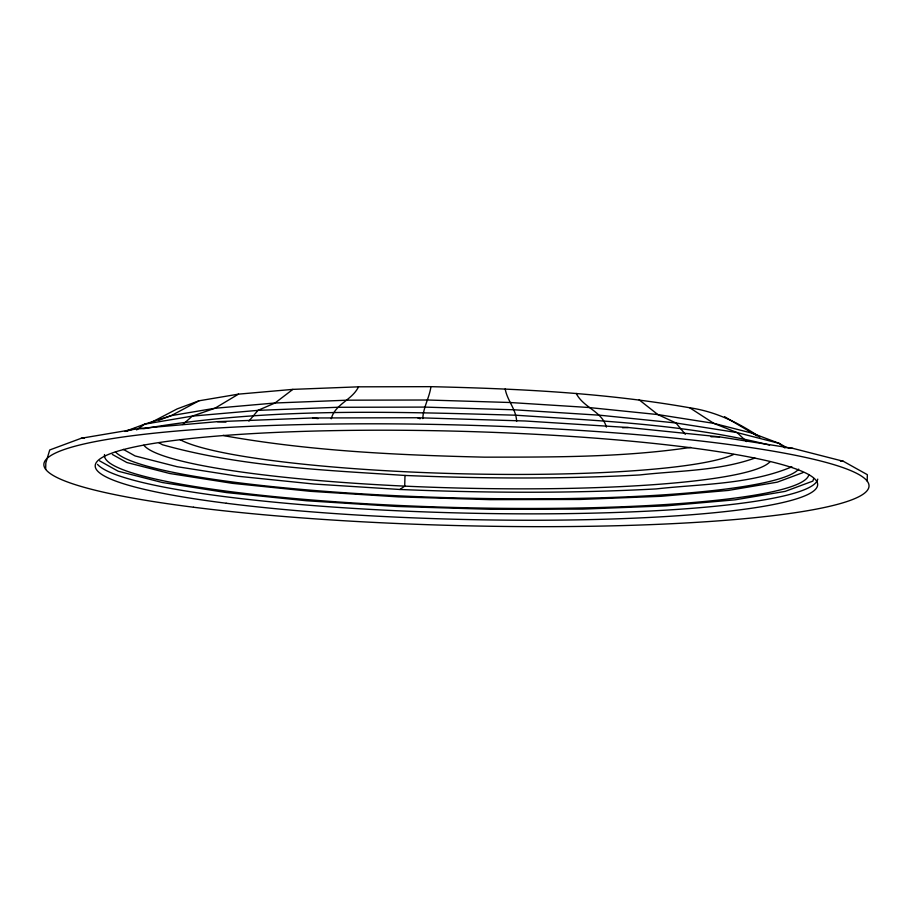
<?xml version="1.0" encoding="UTF-8"?>
<svg xmlns="http://www.w3.org/2000/svg" width="913" height="913" viewBox="0 0 913 913"><rect width="100%" height="100%" fill="white"/><g stroke="black" fill="none" stroke-linecap="round" stroke-linejoin="round"><path stroke-width="1.37" d="M45.65 469.385L45.821 462.994L49.736 449.961L81.371 438.229L138.582 428.574L217.465 421.658L312.645 417.971L417.629 417.743L525.272 420.996L628.235 427.512L719.501 436.836L792.838 448.351L843.27 461.259L867.35 474.68L867.179 481.083M158.816 442.702L162.491 444.757C241.294 466.863 323.773 470.047 404.984 475.456L404.71 486.127L399.894 489.482L314.163 484.05L238.179 476.278L177.111 466.703L135.113 455.952L123.323 449.379M422.776 418.599C423.278 407.369 429.384 397.714 430.947 386.667C517.5 388.698 604.349 392.704 689.749 407.78C716.02 411.672 738.206 422.616 759.993 437.133M813.654 478.56L812.89 481.094L785.191 491.377L735.102 499.822L666.045 505.87L582.711 509.112L490.795 509.306L396.562 506.464L306.414 500.758L226.515 492.586L162.297 482.509L118.154 471.211L99.551 460.837M331.236 418.793C335.105 403.923 352.007 400.271 358.524 386.827L430.947 386.667M248.907 421.121L257.991 410.359L275.03 402.998L292.879 389.372L358.524 386.827M182.76 424.534L192.312 416.111L214.875 408.271L238.476 394.142L292.879 389.372M136.608 429.909L144.676 424.157L171.245 415.632L214.875 408.271L275.03 402.998L347.602 400.179L427.661 400.008L509.739 402.496L588.257 407.46L657.851 414.57L713.783 423.358L752.232 433.196L779.051 443.33L787.314 447.929M238.476 394.142L199.011 400.796L171.245 415.632L158.542 420.345M149.618 423.278L177.179 408.898L199.011 400.796M124.91 431.484L144.676 424.157L192.312 416.111L257.991 410.359L337.239 407.289L424.648 407.095L514.281 409.8L600.012 415.232L675.997 422.993L737.065 432.579L779.051 443.33L785.032 448.009M754.914 458.075C718.154 471.108 678.097 470.606 639.705 474.954C561.529 479.154 483.194 478.674 404.984 475.456M791.891 466.817C749.139 484.712 701.538 483.822 656.185 488.923C570.819 493.511 485.294 492.986 399.894 489.482M802.949 472.626L777.225 482.167L728.391 490.418L661.046 496.307L579.801 499.468L490.167 499.662L398.285 496.877L310.386 491.32L232.473 483.354L169.864 473.527L126.816 462.503L112.299 454.423M126.177 431.381L135.341 428.402M143.592 428.733C266.231 407.381 391.643 411.706 515.56 415.198C600.503 420.95 686.656 424.146 769.533 445.088M690.764 447.393C622.632 457.516 553.415 457.071 484.677 457.162C398.136 455.131 311.276 451.113 225.876 436.037L223.206 435.353M622.563 427.741L628.235 427.512M81.371 438.229L84.213 438.194M710.987 436.768L719.501 436.836M138.582 428.574L142.839 428.654M788.661 448.18L792.838 448.351M217.465 421.658L226.002 422.126M840.451 461.065L843.27 461.259M312.645 417.971L318.192 418.599M417.629 417.743L420.117 418.782M757.139 435.923L724.534 416.682M689.749 407.78L713.783 423.358L737.065 432.579L746.64 441.584M639.157 399.837L657.851 414.57L675.997 422.993L685.298 434.314M576.206 393.4C583.453 407.78 602.021 411.17 606.392 427.113M505.186 388.915C507.194 400.636 516.302 409.355 516.621 421.441M817.74 479.108A361.365 44.041 1.5 0 1 472.489 513.254A361.365 44.041 1.5 0 1 97.52 464.397M808.85 474.589A352.35 42.945 1.5 0 1 449.048 507.32A352.35 42.945 1.5 0 1 104.538 454.548M798.681 469.122A343.665 41.884 1.5 0 1 458.246 497.973A343.665 41.884 1.5 0 1 115.437 451.821M770.081 461.624A314.745 38.357 1.5 0 1 455.895 487.976A314.745 38.357 1.5 0 1 143.855 445.179M733.538 454.48A284.696 34.694 1.5 0 1 454.731 473.607A284.696 34.694 1.5 0 1 179.964 439.575M193.499 507.229A412.744 50.306 1.5 0 0 863.264 494.104A412.744 50.306 1.5 0 0 312.474 424.362A412.744 50.306 1.5 0 0 193.499 507.229M226.241 503.246A361.365 44.041 1.5 0 0 812.616 491.753A361.365 44.041 1.5 0 0 330.392 430.696A361.365 44.041 1.5 0 0 226.241 503.246"/></g></svg>
